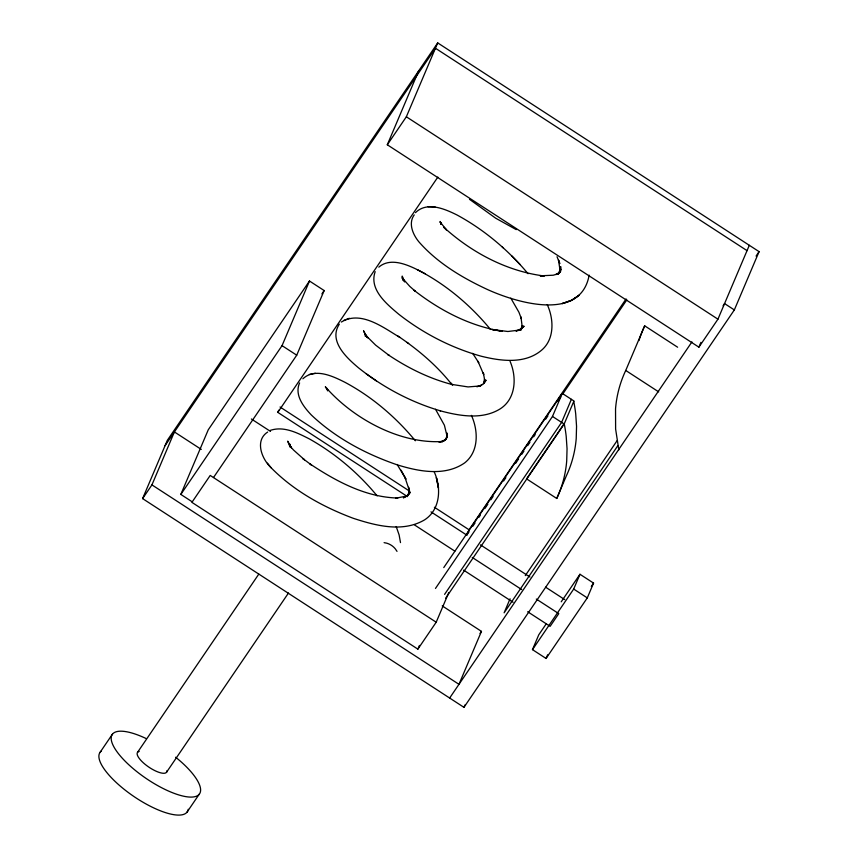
<?xml version="1.0" encoding="UTF-8"?>
<svg xmlns="http://www.w3.org/2000/svg" width="858" height="858" viewBox="0 0 858 858"><rect width="100%" height="100%" fill="white"/><g stroke="black" fill="none" stroke-linecap="round" stroke-linejoin="round"><path stroke-width="1.29" d="M289.704 446.257L289.704 444.101L289.672 446.782M289.682 446.568L289.704 444.101M365.294 336.304L365.39 334.127M589.156 275.15C580.63 322.222 516.248 302.595 487.516 289.543C462.183 277.767 437.43 263.02 418.854 241.795C412.934 234.588 408.011 223.402 414.232 214.886M409.148 489.993L408.419 494.626L409.212 492.138L407.4 496.042L410.306 492.288L407.378 495.474L403.389 497.854L407.325 495.903L395.881 498.219L397.812 498.026C365.723 497.275 336.121 481.284 309.985 463.91L311.508 465.036L302.724 458.472L304.493 459.802L293.468 449.967L289.682 445.624L291.43 447.822L287.72 441.151L289.307 445.238M522.232 325.654L521.042 330.03L522.908 325.654L520.559 329.182L524.131 326.233L520.602 329.043L516.012 331.027L520.516 329.944L507.904 331.499L492.042 329.526L502.316 331.274C469.852 326.137 439.725 310.349 414.039 290.251L415.411 291.355L409.813 286.411L402.048 277.724L404.654 281.917L402.198 276.083L402.938 280.33M478.12 386.347L481.713 384.995L479.869 386.239L483.569 383.601L484.899 379.397L484.266 383.462L484.362 378.378L483.311 372.672L483.697 374.592L477.992 361.336L478.71 362.655L472.672 353.357M375.182 271.664C368.801 289.468 386.797 304.15 398.788 314.253C423.133 333.322 451.179 347.833 480.984 356.156C500.782 361.089 524.892 364.393 541.645 350.15C554.772 339.039 553.86 319.004 547.254 304.611M299.592 382.925C294.23 394.927 303.507 406.746 311.368 415.025C335.596 437.988 365.798 454.064 397.211 464.832C418.715 471.482 444.884 476.683 464.714 462.859C479.054 451.533 478.335 430.587 471.417 415.369M142.6 498.605L167.342 440.304L437.709 42.9L759.083 251.641L734.341 309.931L463.964 707.335L142.6 498.605L151.93 484.888L174.399 431.939L201.298 449.399M192.364 501.919L180.823 494.423L208.258 429.794L309.481 281.016L324.163 290.551L296.729 355.191L213.503 477.52M180.823 494.423L282.046 345.645L309.481 281.016M749.313 245.291L717.942 319.176L698.895 347.168L387.301 144.777L418.661 70.892M407.518 496.621L277.799 412.366L278.7 410.221M387.301 144.777L406.349 116.785L437.709 42.9M417.878 649.131L436.196 622.211L210.21 475.439L191.902 502.359L417.878 649.131L419.444 645.441M430.995 511.872L466.784 535.113L469.047 529.772L626.093 298.927M436.196 622.211L448.723 592.685M435.478 588.438L552.488 416.452L562.269 393.404L573.948 400.986L564.156 424.034L445.656 598.23M571.385 399.324L561.604 422.383L444.594 594.369M442.235 605.898L481.456 631.37L458.976 684.319L151.93 484.888M463.964 707.335L464.993 704.911M510.07 598.798L504.118 612.827L617.835 445.677M556.756 498.466A121.933 114.94 23 0 0 566.709 460.907L567.052 448.745L566.194 436.272A162.452 153.132 23 0 0 564.189 423.595L526.587 478.871L556.756 498.466L566.259 476.061A121.933 114.94 23 0 0 576.222 438.513L576.555 426.34L575.707 413.867A162.452 153.132 23 0 0 573.691 401.201M677.627 347.222L644.68 325.826L625.739 370.463L658.676 391.87M561.229 601.801L579.965 574.27L593.564 583.097L587.29 597.887L546.074 658.461L532.475 649.635L538.749 634.845L546.246 623.83M532.475 649.635L573.691 589.06L579.965 574.27M546.074 658.461L547.64 654.772M698.895 347.168L700.932 342.374M339.339 324.142C328.26 341.001 346.611 357.807 358.537 367.846C382.797 387.226 410.746 402.145 440.562 410.885M440.905 224.174L440.197 221.461L441.355 224.346L440.186 222.018L446.417 229.89L443.64 227.134C471.439 252.434 506.735 271.31 544.315 276.008L540.09 275.804L553.292 275.214L558.504 273.616L555.995 274.528L560.113 272.168L557.861 273.713L560.896 270.635L559.116 272.672L561.068 268.876L558.408 274.045M559.116 272.672L560.767 266.688L560.199 271.246L558.483 259.985L559.802 263.578L557.035 256.746M165.068 445.656L435.446 48.241L747.039 250.633M321.922 293.865L324.163 290.551M277.799 412.366L437.848 177.102M100.225 752.123L112.495 734.094M137.58 752.294L258.805 574.099M166.495 772.318L288.481 593.017M187.001 812.194L199.26 794.165M443.758 567.588L562.269 393.404M466.784 535.113L469.036 531.799M472.79 526.276L475.042 522.962M478.807 517.438L480.308 515.229M484.813 508.601L487.827 504.193M490.83 499.774L493.082 496.46M503.603 480.995L505.855 477.681M515.626 463.32L518.629 458.901M521.632 454.483L523.895 451.169M527.649 445.645L529.901 442.342M533.655 436.819L535.156 434.609M545.677 419.144L547.94 415.83M557.7 401.469L560.714 397.05M562.966 393.736L626.833 299.86M480.019 633.483L481.456 631.37M525.3 575.611L617.17 440.572M449.646 698.037L691.934 341.902M756.07 256.07L759.083 251.641M723.101 305.738L724.56 303.582L734.341 309.931M591.312 586.4L593.564 583.097M483.569 383.601L486.089 380.223L483.515 383.623M302.895 378.775C314.94 367.578 332.69 376.136 344.991 382.314C372.05 396.793 395.828 417.16 415.347 440.776M378.807 267.138C389.929 257.497 406.059 264.103 417.481 269.755C445.634 284.18 470.42 305.03 490.465 329.418M415.454 212.666C427.059 201.169 444.884 208.934 457.132 215.047C484.255 229.772 508.268 250.064 528.045 273.702M267.664 432.046C254.418 440.594 261.862 459.191 271.246 467.889C294.004 490.969 323.134 507.014 353.292 518.307C375.901 525.697 402.788 532.807 424.721 519.787C440.562 509.384 441.516 487.483 434.105 471.653M341.355 322.061C360.886 310.049 383.462 327.67 399.967 337.473M343.833 320.42L349.356 318.275M476.919 386.797L478.989 386.057L468.06 386.926L451.737 384.405C436.701 365.315 417.825 349.442 397.715 335.907M269.905 430.523C283.558 425.611 297.597 432.936 309.609 439.049C335.36 453.582 358.354 473.048 377.123 495.881M315.336 373.273L309.341 374.463M428.003 206.714L435.156 207.025M384.094 542.653L386.776 543.189A16.313 15.347 32.5 0 1 395.291 548.82L397.018 551.372M439.714 410.671C459.094 415.883 482.003 420.12 500.128 408.912C516.119 398.756 516.891 377.134 510.038 361.25M451.737 384.405L452.938 384.727C429.644 378.818 407.807 367.996 387.934 354.611L389.21 355.491L375.643 345.131L366.227 335.81L368.018 337.945L365.197 334.148L366.559 336.754L363.62 330.952L366.559 336.754M425.139 273.745L417.481 269.755M516.226 229.612L495.656 218.179L469.53 199.324M406.349 116.785L717.942 319.176M552.488 416.452L564.156 424.034M282.046 345.645L296.729 355.191M573.691 589.06L587.29 597.887M280.062 407.014L409.781 491.269M434.384 507.25L469.047 529.772M480.469 544.873L529.901 576.984M545.634 587.194L564.736 599.603M472.265 557.453L521.696 589.564M536.304 599.056L558.773 613.642L550.139 626.329L527.67 611.743M251.383 418.994L270.495 431.402M414.403 524.871L454.879 551.168M463.631 570.141L513.063 602.252M376.437 380.941L366.312 373.884M406.982 342.374L408.633 343.522M502.295 247.029L503.26 247.865M520.087 264.521L511.808 255.92M267.428 463.17L271.246 467.889M450.75 382.904L452.252 384.845M435.532 409.287L444.412 425.246L447.34 437.355L446.9 432.915L446.578 437.794L447.19 435.489L445.72 439.618L446.879 437.505L444.262 440.851L445.86 439.124L442.106 441.677L443.94 440.486L439.028 442.202L442.739 441.473C399.925 444.283 352.906 418.565 325.332 386.776L327.767 390.444M397.179 464.489L405.941 479.182L401.115 470.195M510.821 298.144L518.951 312.291L521.407 318.811L520.978 316.977L522.179 326.662M327.895 390.347L326.93 388.32L327.627 390.862M404.89 477.166L409.116 489.854L408.601 487.28L408.987 492.653M396.203 526.565L399.109 534.909L400.504 542.599M364.993 333.655L365.508 335.553M618.832 449.892L615.615 429.054L615.54 408.816A123.316 116.248 23 0 1 625.739 370.463M188.234 809.287A52.778 17.321 34.2 0 1 134.685 797.028A52.778 17.321 34.2 0 1 101.426 750.997M175.643 757.228A52.778 17.321 34.2 0 1 188.449 796.975A52.778 17.321 34.2 0 1 117.053 751.822A52.778 17.321 34.2 0 1 146.021 738.491M166.935 770.731A17.589 5.77 34.2 0 1 148.327 766.762A17.589 5.77 34.2 0 1 139.189 751.426M638.974 340.551A123.316 116.248 23 0 1 644.69 325.826M579.375 295.109L571.621 300.3L562.258 303.571L571.621 300.3L579.375 295.109M436.861 480.062L436.347 477.638L438.492 487.977L436.861 480.062"/></g></svg>
